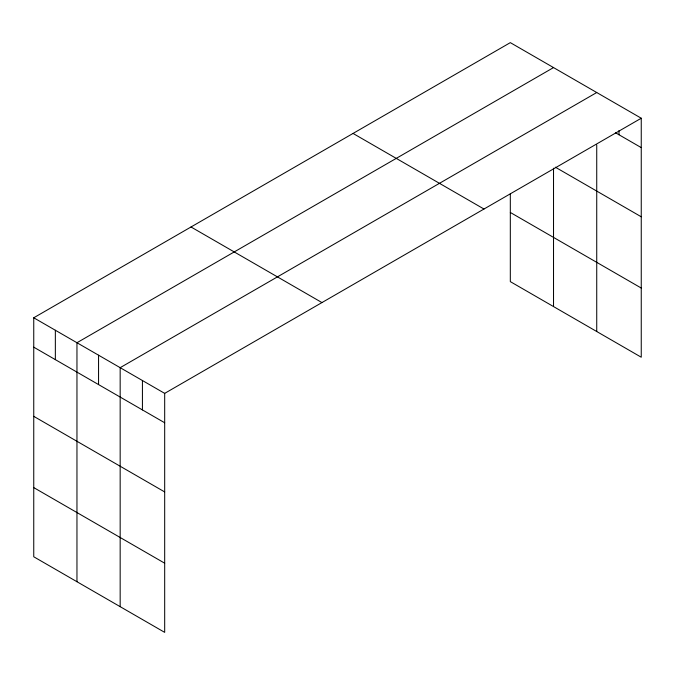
<?xml version="1.0" encoding="UTF-8"?>
<svg xmlns="http://www.w3.org/2000/svg" width="675" height="675" viewBox="0 0 675 675"><rect width="100%" height="100%" fill="white"/><g stroke="black" fill="none" stroke-linecap="round" stroke-linejoin="round"><path stroke-width="1.01" d="M33.75 317.782L164.683 393.373L164.683 632.365L33.75 556.774L33.75 317.782L510.317 42.635L641.25 118.226L641.25 357.218L510.317 281.627L510.317 193.868M553.525 67.584L76.958 342.731L76.958 581.715M596.734 92.526L120.167 367.673L120.167 606.665M164.683 393.373L641.25 118.226M615.431 132.705L641.25 147.614M555.331 167.181L641.25 216.785M510.317 212.456L641.25 288.048M353.05 133.439L483.983 209.031M191.017 226.986L321.95 302.577M33.75 347.169L164.683 422.761M33.75 416.34L164.683 491.932M33.75 487.603L164.683 563.195M618.992 130.57L618.992 134.764M596.734 144.973L596.734 331.518M553.525 168.202L553.525 306.568M142.425 380.523L142.425 409.911M98.558 355.202L98.558 384.59M55.35 330.252L55.35 359.64"/></g></svg>
